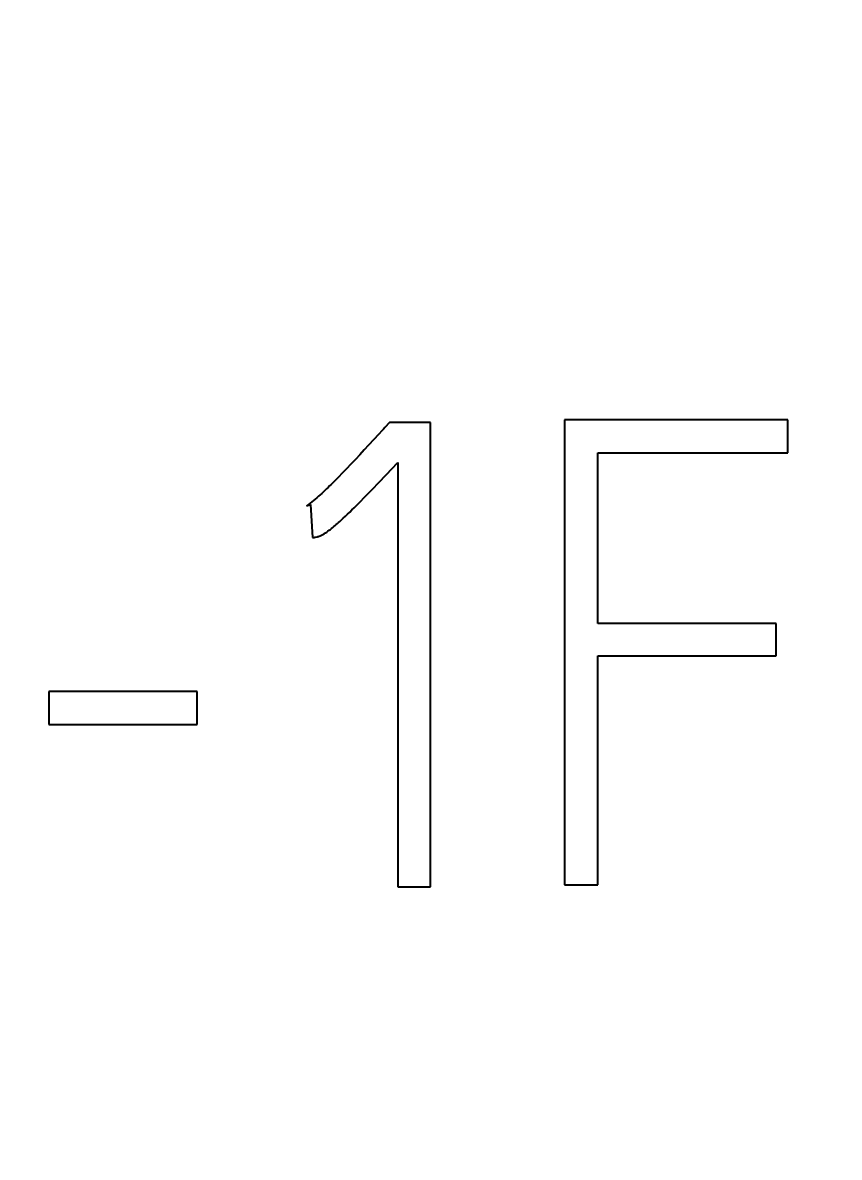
# Model space of a CAD drawing. Extents: x 0 to 420, y 0 to 297.
# Drawn here: x 132.37 to 135.172, y 167.212 to 171.105 of the extents above; entities that cross this region are included whole.
import ezdxf
from ezdxf.enums import TextEntityAlignment as Align

# ---------------------------------------------------------------- set-up
doc = ezdxf.new("R2010")
doc.units = 0
doc.header["$LTSCALE"] = 23.1
doc.layers.add('10100_DIM_FRONT', color=7, linetype='CONTINUOUS')
doc.layers.add('10500_FRONT_LABELING', color=7, linetype='CONTINUOUS')
doc.dimstyles.get("Standard").update_dxf_attribs({"dimtxt": 2.5, "dimasz": 2.5, "dimexe": 1.25, "dimexo": 0.625, "dimtad": 1, "dimcen": 2.5, "dimazin": 3, "dimtfac": 1, "dimtmove": 0, "dimatfit": 3})

# ---------------------------------------------------------------- blocks, each defined once
blk = doc.blocks.new('*D1')
at = {"layer": '10100_DIM_FRONT', "linetype": 'CONTINUOUS'}
for p, q in [((109.715618, 185.641363), (109.715618, 128.698883)), ((145.215618, 185.641363), (145.215618, 128.698883)), ((109.715618, 130.698883), (127.465618, 130.698883)), ((145.215618, 130.698883), (127.465618, 130.698883))]:
    blk.add_line(p, q, dxfattribs=at)
for points in [[(113.215618, 131.198883), (109.715618, 130.698883), (113.215618, 130.198883)], [(141.715618, 130.198883), (145.215618, 130.698883), (141.715618, 131.198883)]]:
    blk.add_solid(points, dxfattribs=at)
blk.add_text('35,5', height=3.5, dxfattribs=at).set_placement((123.63496, 131.573883), (133.13496, 131.573883), align=Align.FIT)

msp = doc.modelspace()

# ---------------------------------------------------------------- linework, layer by layer
at = {"layer": '10500_FRONT_LABELING', "color": 7, "linetype": 'CONTINUOUS'}
for p, q in [((133.6283, 169.7335), (133.6127, 169.7157)), ((133.7691, 169.7335), (133.6283, 169.7335)), ((133.7691, 168.1401), (133.7691, 169.7335)), ((134.2294, 169.7424), (134.2294, 168.1468)), ((134.9959, 169.7424), (134.2294, 169.7424)), ((134.9959, 169.6292), (134.9959, 169.7424)), ((133.5421, 169.6389), (133.5269, 169.6225)), ((133.5573, 169.6553), (133.5421, 169.6389)), ((133.5116, 169.6062), (133.4962, 169.59)), ((133.5269, 169.6225), (133.5116, 169.6062)), ((133.6177, 169.5537), (133.6574, 169.5959)), ((133.6574, 169.5959), (133.6574, 168.1401)), ((134.3434, 169.0433), (134.3434, 169.6292)), ((134.3434, 169.6292), (134.9959, 169.6292)), ((133.4653, 169.5577), (133.4549, 169.547)), ((133.4808, 169.5738), (133.4653, 169.5577)), ((133.4962, 169.59), (133.4808, 169.5738)), ((133.4549, 169.547), (133.4445, 169.5364)), ((133.5705, 169.5043), (133.5924, 169.527)), ((133.5924, 169.527), (133.6177, 169.5537)), ((133.5411, 169.4741), (133.5559, 169.4892)), ((133.5559, 169.4892), (133.5705, 169.5043)), ((133.3445, 169.4472), (133.3579, 169.4517)), ((133.3579, 169.4517), (133.3646, 169.3385)), ((133.5001, 169.4333), (133.5077, 169.4406)), ((133.5077, 169.4406), (133.5189, 169.4517)), ((133.5189, 169.4517), (133.53, 169.4629)), ((133.53, 169.4629), (133.5411, 169.4741)), ((133.4774, 169.4115), (133.485, 169.4187)), ((133.485, 169.4187), (133.4926, 169.426)), ((133.4926, 169.426), (133.5001, 169.4333)), ((134.9557, 169.0433), (134.3434, 169.0433)), ((134.9557, 168.9324), (134.9557, 169.0433)), ((134.3434, 168.1468), (134.3434, 168.9324)), ((134.3434, 168.9324), (134.9557, 168.9324)), ((132.4596, 168.8103), (132.4596, 168.6971)), ((132.9691, 168.8103), (132.4596, 168.8103)), ((132.9691, 168.6971), (132.9691, 168.8103)), ((132.4596, 168.6971), (132.9691, 168.6971)), ((133.6574, 168.1401), (133.7691, 168.1401)), ((134.2294, 168.1468), (134.3434, 168.1468))]:
    msp.add_line(p, q, dxfattribs=at)
for points in [[(133.6127, 169.7157), (133.6077, 169.7102), (133.6027, 169.7046)], [(133.6027, 169.7046), (133.5926, 169.6936), (133.5573, 169.6553)], [(133.4445, 169.5364), (133.434, 169.5258), (133.4287, 169.5206), (133.4234, 169.5154), (133.418, 169.5102), (133.4127, 169.505), (133.4073, 169.4999), (133.4018, 169.4948), (133.3963, 169.4898), (133.3908, 169.4848), (133.3853, 169.4799), (133.3797, 169.475), (133.374, 169.4701), (133.3683, 169.4653), (133.3626, 169.4605), (133.3568, 169.4559), (133.3508, 169.4514), (133.3477, 169.4493), (133.3445, 169.4472)], [(133.3646, 169.3385), (133.3673, 169.3386), (133.3699, 169.3388), (133.3726, 169.3392), (133.3752, 169.3396), (133.3803, 169.3407), (133.3829, 169.3414), (133.3854, 169.3421), (133.388, 169.3429), (133.3905, 169.3438), (133.3929, 169.3448), (133.3953, 169.346), (133.4, 169.3484), (133.4045, 169.3511), (133.4089, 169.354), (133.4132, 169.357), (133.4175, 169.3601), (133.4217, 169.3633), (133.4259, 169.3665), (133.43, 169.3698), (133.4341, 169.3731), (133.4382, 169.3764), (133.4422, 169.3798), (133.4462, 169.3832), (133.4502, 169.3867), (133.4541, 169.3902), (133.458, 169.3937), (133.4619, 169.3972), (133.4658, 169.4007), (133.4697, 169.4043), (133.4774, 169.4115)]]:
    msp.add_lwpolyline(points, dxfattribs=at)

# ---------------------------------------------------------------- dimensions: what is measured, and where the dimension line sits
at = {"layer": '10100_DIM_FRONT', "linetype": 'CONTINUOUS'}
dim = msp.add_linear_dim(base=(145.2156, 130.6989), p1=(109.7156, 185.6414), p2=(145.2156, 185.6414), dimstyle='Standard', dxfattribs=at)
dim.commit()
dim.dimension.update_dxf_attribs({"geometry": '*D1', "text_midpoint": (128.385, 133.3239), "dimtype": 128})

doc.saveas('drawing.dxf')
